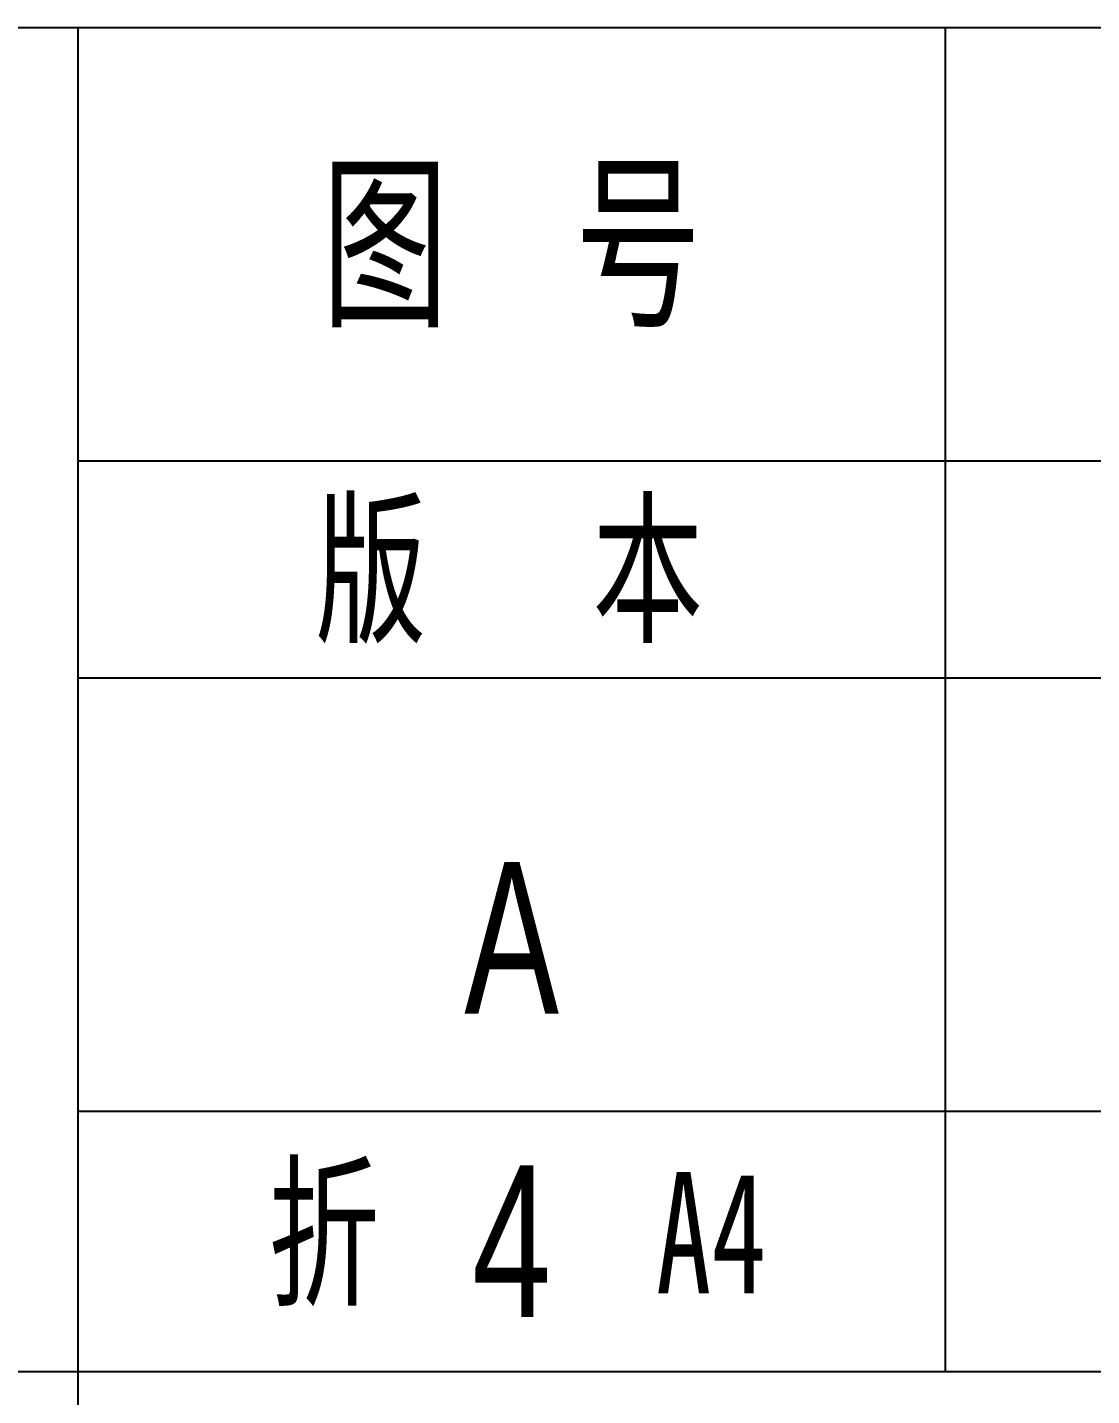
# Model space of a CAD drawing. Extents: x -29529 to 29888, y -30881 to 11129.
# Drawn here: x 22762 to 25217, y -28432 to -25276 of the extents above; entities that cross this region are included whole.
import ezdxf
from ezdxf.enums import TextEntityAlignment as Align

# ---------------------------------------------------------------- set-up
doc = ezdxf.new("R2010")
doc.units = 0
doc.layers.add('11字体层', color=3, linetype='CONTINUOUS', lineweight=25)
doc.layers.add('13图框与明细表层', color=3, linetype='CONTINUOUS', lineweight=25)
doc.styles.add('BTLHZ', font='', dxfattribs={"width": 0.7})
doc.styles.add('FSDBHZ', font='dgtxt.shx', dxfattribs={"width": 0.7, "bigfont": 'dghzfs.shx'})
doc.styles.get('BTLHZ').set_extended_font_data('SimSun')

msp = doc.modelspace()

# ---------------------------------------------------------------- linework, layer by layer
at = {"layer": '13图框与明细表层', "color": 7}
for p, q in [((10878.8, -25275.9), (28878.8, -25275.9)), ((22878.8, -29875.9), (22878.8, -25275.9)), ((16878.8, -28375.9), (28878.8, -28375.9))]:
    msp.add_line(p, q, dxfattribs=at)
at = {"layer": '13图框与明细表层', "color": 1}
for p, q in [((24878.8, -25275.9), (24878.8, -28375.9)), ((22878.8, -26275.9), (28878.8, -26275.9)), ((22878.8, -26775.9), (28878.8, -26775.9)), ((22878.8, -27775.9), (28878.8, -27775.9))]:
    msp.add_line(p, q, dxfattribs=at)

# ---------------------------------------------------------------- texts
at = {"layer": '11字体层', "style": 'FSDBHZ', "width": 0.7}
for s, p in [('A', (23878.8, -27375.9)), ('4', (23878.8, -28075.9))]:
    msp.add_text(s, height=350, dxfattribs=at).set_placement(p, align=Align.MIDDLE_CENTER)
at = {"layer": '13图框与明细表层', "color": 1, "style": 'BTLHZ', "width": 0.67}
for s, height, p in [('图  号', 320, (23878.8, -25775.9)), ('版   本', 280, (23873.4, -26520.9)), ('折     A4', 280, (23892.3, -28050.8))]:
    msp.add_text(s, height=height, dxfattribs=at).set_placement(p, align=Align.MIDDLE)

doc.saveas('drawing.dxf')
